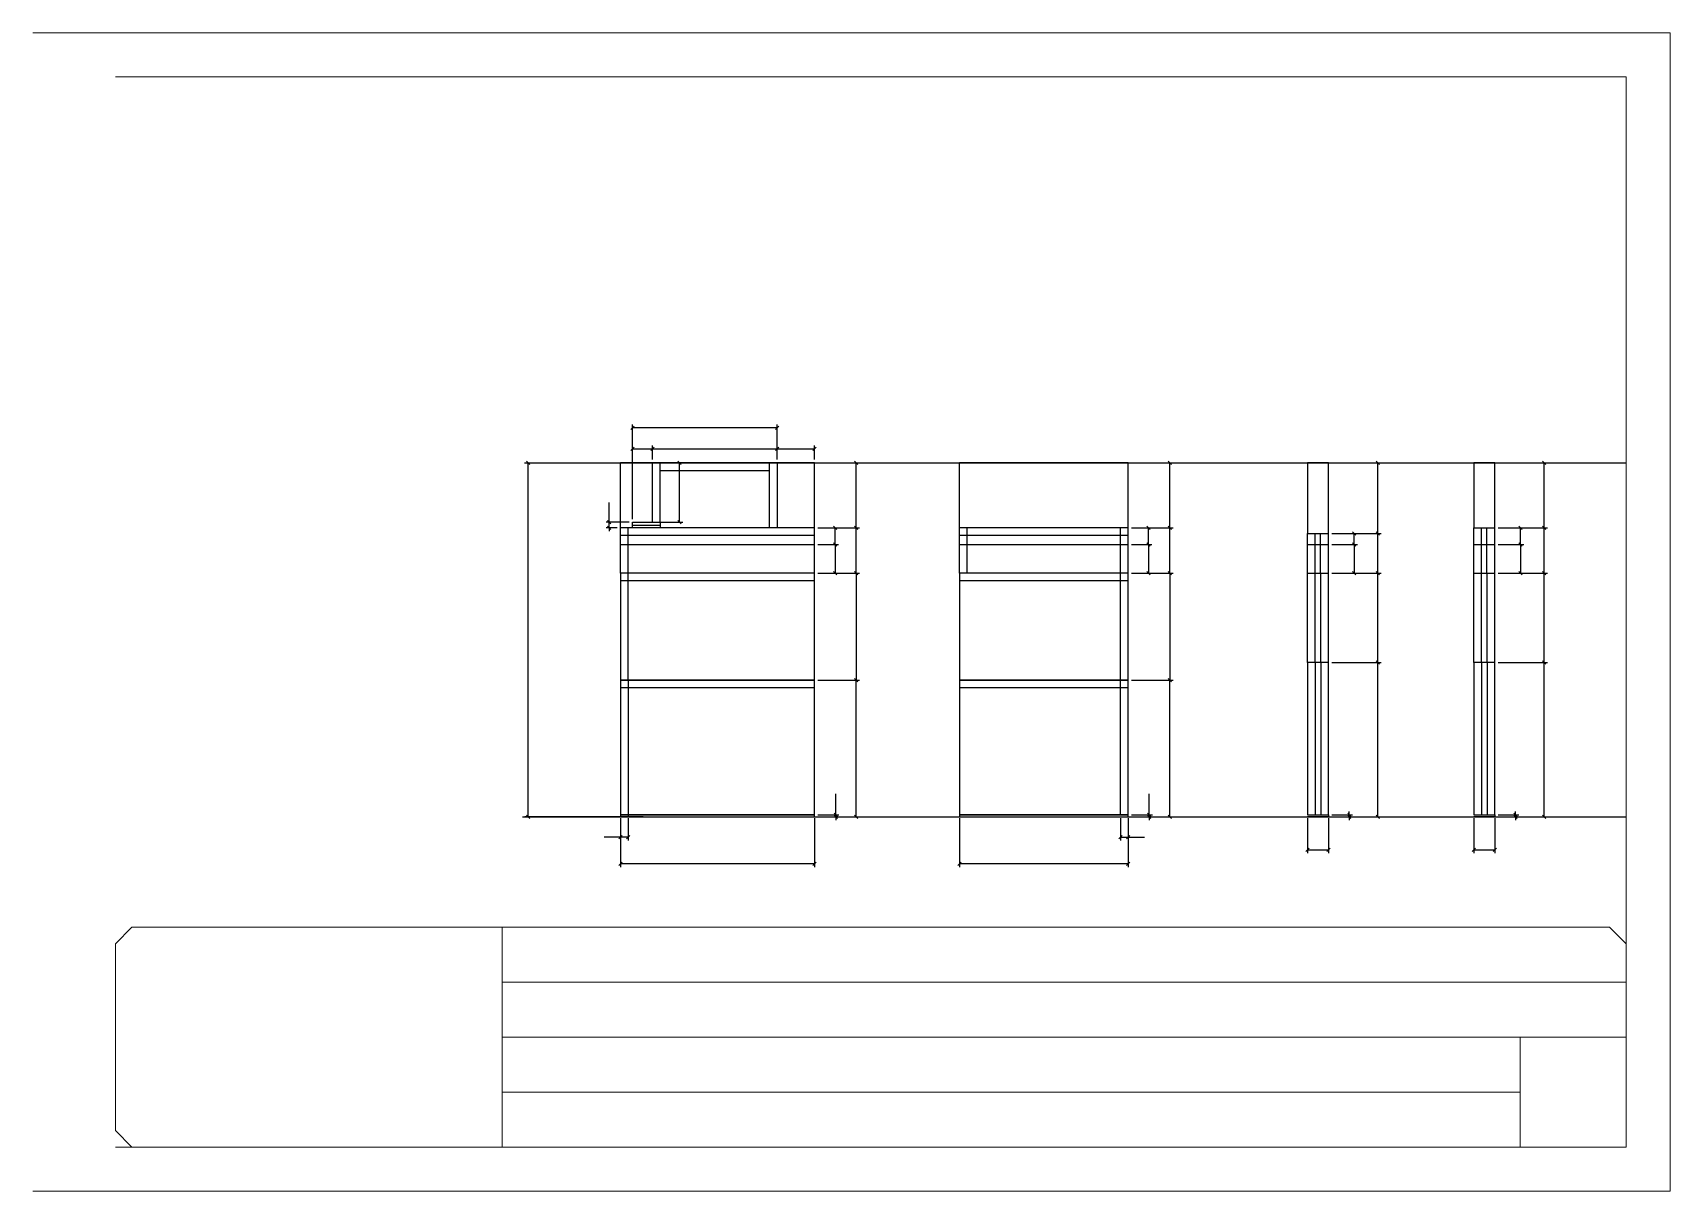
# Model space of a CAD drawing. Header units: metres. Extents: x 2743 to 9023, y 3809 to 6007.
# Drawn here: x 5913 to 7398, y 3809 to 4859 of the extents above; entities that cross this region are included whole.
import ezdxf

# ---------------------------------------------------------------- set-up
doc = ezdxf.new("R2010")
doc.units = ezdxf.units.M
for name, color, linetype in [('COTA', 7, 'Continuous'), ('NIVEL 2° PAV.', 7, 'Continuous'), ('Nível', 7, 'Continuous'), ('Painéis', 7, 'Continuous'), ('SARR_2.2x7', 7, 'Continuous'), ('SARR_EDITAR', 7, 'Continuous'), ('SARRAFO DE PRESSAO', 7, 'Continuous')]:
    doc.layers.add(name, color=color, linetype=linetype)

msp = doc.modelspace()

# ---------------------------------------------------------------- linework, layer by layer
at = {"layer": 'COTA', "color": 0, "lineweight": 25}
for p, q in [((6458.2, 4502), (6455.2, 4499)), ((6586.2, 4499), (6589.2, 4502)), ((6458.2, 4483), (6455.2, 4480)), ((6473.2, 4480), (6476.2, 4483)), ((6476.2, 4483), (6473.2, 4480)), ((6500.8, 4467.3), (6497.8, 4470.3)), ((6586.2, 4480), (6589.2, 4483)), ((6589.2, 4483), (6586.2, 4480)), ((6620.2, 4480), (6623.2, 4483)), ((6661, 4467.3), (6658, 4470.3)), ((6945.4, 4467.3), (6942.4, 4470.3)), ((7134, 4467.3), (7131, 4470.3)), ((7284.8, 4467.3), (7281.8, 4470.3)), ((6434.1, 4416.3), (6437.1, 4413.3)), ((6437.1, 4408.3), (6434.1, 4411.3)), ((6497.8, 4416.3), (6500.8, 4413.3)), ((6658, 4411.3), (6661, 4408.3)), ((6942.4, 4411.3), (6945.4, 4408.3)), ((7281.8, 4411.3), (7284.8, 4408.3)), ((7131, 4406.3), (7134, 4403.3)), ((6661, 4367.3), (6658, 4370.3)), ((6945.4, 4367.3), (6942.4, 4370.3)), ((7134, 4367.3), (7131, 4370.3)), ((7284.8, 4367.3), (7281.8, 4370.3)), ((7134, 4286.3), (7131, 4289.3)), ((7131, 4289.3), (7134, 4286.3)), ((7284.8, 4286.3), (7281.8, 4289.3)), ((7281.8, 4289.3), (7284.8, 4286.3)), ((6661, 4270.3), (6658, 4273.3)), ((6658, 4273.3), (6661, 4270.3)), ((6945.4, 4270.3), (6942.4, 4273.3)), ((6942.4, 4273.3), (6945.4, 4270.3)), ((6639.4, 4151.3), (6642.4, 4148.3)), ((6642.4, 4146.3), (6639.4, 4149.3)), ((6658, 4149.3), (6661, 4146.3)), ((6923.8, 4151.3), (6926.8, 4148.3)), ((6926.8, 4146.3), (6923.8, 4149.3)), ((6942.4, 4149.3), (6945.4, 4146.3)), ((7105.2, 4151.3), (7108.2, 4148.3)), ((7108.2, 4146.3), (7105.2, 4149.3)), ((7131, 4149.3), (7134, 4146.3)), ((7256, 4151.3), (7259, 4148.3)), ((7259, 4146.3), (7256, 4149.3)), ((7281.8, 4149.3), (7284.8, 4146.3)), ((6447.2, 4130.8), (6444.2, 4127.8)), ((6451.2, 4127.8), (6454.2, 4130.8)), ((6900.6, 4130.8), (6897.6, 4127.8)), ((6904.6, 4127.8), (6907.6, 4130.8)), ((7070.3, 4119.4), (7067.3, 4116.4)), ((7086.3, 4116.4), (7089.3, 4119.4)), ((7221.1, 4119.4), (7218.1, 4116.4)), ((7237.1, 4116.4), (7240.1, 4119.4)), ((6447.2, 4106.7), (6444.2, 4103.7)), ((6620.2, 4103.7), (6623.2, 4106.7)), ((6754.6, 4106.7), (6751.6, 4103.7)), ((6904.6, 4103.7), (6907.6, 4106.7))]:
    msp.add_line(p, q, dxfattribs=at)
at = {"layer": 'COTA', "color": 4, "lineweight": 25}
for p, q in [((6456.7, 4471.8), (6456.7, 4503.5)), ((6587.7, 4500.5), (6456.7, 4500.5)), ((6587.7, 4471.8), (6587.7, 4503.5)), ((6456.7, 4417.8), (6456.7, 4484.5)), ((6456.7, 4481.5), (6474.7, 4481.5)), ((6474.7, 4471.8), (6474.7, 4484.5)), ((6474.7, 4471.8), (6474.7, 4484.5)), ((6474.7, 4481.5), (6587.7, 4481.5)), ((6587.7, 4471.8), (6587.7, 4484.5)), ((6587.7, 4471.8), (6587.7, 4484.5)), ((6587.7, 4481.5), (6621.7, 4481.5)), ((6621.7, 4471.8), (6621.7, 4484.5)), ((6477.7, 4468.8), (6502.3, 4468.8)), ((6499.3, 4414.8), (6499.3, 4468.8)), ((6624.7, 4468.8), (6662.5, 4468.8)), ((6659.5, 4409.8), (6659.5, 4468.8)), ((6909.1, 4468.8), (6946.9, 4468.8)), ((6943.9, 4409.8), (6943.9, 4468.8)), ((7090.8, 4468.8), (7135.5, 4468.8)), ((7132.5, 4404.8), (7132.5, 4468.8)), ((7241.6, 4468.8), (7286.3, 4468.8)), ((7283.3, 4409.8), (7283.3, 4468.8)), ((6435.6, 4414.8), (6435.6, 4432.9)), ((6453.7, 4414.8), (6432.6, 4414.8)), ((6435.6, 4409.8), (6435.6, 4414.8)), ((6477.7, 4414.8), (6502.3, 4414.8)), ((6442.7, 4409.8), (6432.6, 4409.8)), ((6435.6, 4409.8), (6435.6, 4406.8)), ((6624.7, 4409.8), (6662.5, 4409.8)), ((6909.1, 4409.8), (6946.9, 4409.8)), ((7090.8, 4404.8), (7135.5, 4404.8)), ((7241.6, 4409.8), (7286.3, 4409.8)), ((6624.7, 4368.8), (6662.5, 4368.8)), ((6659.5, 4368.8), (6659.5, 4271.8)), ((6909.1, 4368.8), (6946.9, 4368.8)), ((6943.9, 4368.8), (6943.9, 4271.8)), ((7090.8, 4368.8), (7135.5, 4368.8)), ((7132.5, 4287.8), (7132.5, 4368.8)), ((7241.6, 4368.8), (7286.3, 4368.8)), ((7283.3, 4287.8), (7283.3, 4368.8)), ((7090.8, 4287.8), (7135.5, 4287.8)), ((7090.8, 4287.8), (7135.5, 4287.8)), ((7132.5, 4147.8), (7132.5, 4287.8)), ((7241.6, 4287.8), (7286.3, 4287.8)), ((7241.6, 4287.8), (7286.3, 4287.8)), ((7283.3, 4147.8), (7283.3, 4287.8)), ((6624.7, 4271.8), (6662.5, 4271.8)), ((6624.7, 4271.8), (6662.5, 4271.8)), ((6659.5, 4147.8), (6659.5, 4271.8)), ((6909.1, 4271.8), (6946.9, 4271.8)), ((6909.1, 4271.8), (6946.9, 4271.8)), ((6943.9, 4147.8), (6943.9, 4271.8)), ((6640.9, 4149.8), (6640.9, 4168.6)), ((6925.3, 4149.8), (6925.3, 4168.6)), ((6445.7, 4146.8), (6445.7, 4102.2)), ((6445.7, 4144.8), (6445.7, 4126.3)), ((6452.7, 4146.8), (6452.7, 4126.3)), ((6621.7, 4146.8), (6621.7, 4102.2)), ((6624.7, 4149.8), (6643.9, 4149.8)), ((6624.7, 4147.8), (6643.9, 4147.8)), ((6624.7, 4147.8), (6662.5, 4147.8)), ((6640.9, 4147.8), (6640.9, 4149.8)), ((6640.9, 4147.8), (6640.9, 4144.8)), ((6753.1, 4146.8), (6753.1, 4102.2)), ((6899.1, 4146.8), (6899.1, 4126.3)), ((6906.1, 4146.8), (6906.1, 4102.2)), ((6906.1, 4144.8), (6906.1, 4126.3)), ((6909.1, 4149.8), (6928.3, 4149.8)), ((6909.1, 4147.8), (6928.3, 4147.8)), ((6909.1, 4147.8), (6946.9, 4147.8)), ((6925.3, 4147.8), (6925.3, 4149.8)), ((6925.3, 4147.8), (6925.3, 4144.8)), ((7068.8, 4146.8), (7068.8, 4114.9)), ((7087.8, 4146.8), (7087.8, 4114.9)), ((7090.8, 4149.8), (7109.7, 4149.8)), ((7090.8, 4147.8), (7109.7, 4147.8)), ((7090.8, 4147.8), (7135.5, 4147.8)), ((7106.7, 4149.8), (7106.7, 4152.8)), ((7106.7, 4147.8), (7106.7, 4149.8)), ((7106.7, 4147.8), (7106.7, 4144.8)), ((7219.6, 4146.8), (7219.6, 4114.9)), ((7238.6, 4146.8), (7238.6, 4114.9)), ((7241.6, 4149.8), (7260.5, 4149.8)), ((7241.6, 4147.8), (7260.5, 4147.8)), ((7241.6, 4147.8), (7286.3, 4147.8)), ((7257.5, 4149.8), (7257.5, 4152.8)), ((7257.5, 4147.8), (7257.5, 4149.8)), ((7257.5, 4147.8), (7257.5, 4144.8)), ((6445.7, 4129.3), (6430.9, 4129.3)), ((6452.7, 4129.3), (6445.7, 4129.3)), ((6899.1, 4129.3), (6906.1, 4129.3)), ((6906.1, 4129.3), (6920.8, 4129.3)), ((7068.8, 4117.9), (7087.8, 4117.9)), ((7219.6, 4117.9), (7238.6, 4117.9)), ((6621.7, 4105.2), (6445.7, 4105.2)), ((6906.1, 4105.2), (6753.1, 4105.2))]:
    msp.add_line(p, q, dxfattribs=at)
at = {"layer": 'COTA', "color": 241, "lineweight": 25}
for p, q in [((6474.7, 4468.8), (6445.7, 4468.8)), ((6445.7, 4409.8), (6445.7, 4468.8)), ((6621.7, 4468.8), (6587.7, 4468.8)), ((6621.7, 4409.8), (6621.7, 4468.8)), ((6906.1, 4468.8), (6753.1, 4468.8)), ((6753.1, 4409.8), (6753.1, 4468.8)), ((6906.1, 4409.8), (6906.1, 4468.8))]:
    msp.add_line(p, q, dxfattribs=at)
for points in [[(7087.8, 4404.8), (7087.8, 4468.8), (7068.8, 4468.8), (7068.8, 4404.8)], [(7238.6, 4409.8), (7238.6, 4468.8), (7219.6, 4468.8), (7219.6, 4409.8)]]:
    msp.add_lwpolyline(points, dxfattribs=at)
at = {"layer": 'NIVEL 2° PAV.', "color": 0, "lineweight": 25}
for p, q in [((6363.4, 4467.3), (6360.4, 4470.3)), ((6360.4, 4149.3), (6363.4, 4146.3))]:
    msp.add_line(p, q, dxfattribs=at)
at = {"layer": 'NIVEL 2° PAV.', "color": 4, "lineweight": 25}
for p, q in [((6358.7, 4468.8), (6364.9, 4468.8)), ((6361.9, 4147.8), (6361.9, 4468.8)), ((6466.4, 4147.8), (6358.9, 4147.8))]:
    msp.add_line(p, q, dxfattribs=at)
at = {"layer": 'Nível', "color": 4, "lineweight": 25}
for p, q in [((6364.9, 4468.8), (7357.7, 4468.8)), ((6357, 4147.8), (7357.7, 4147.8))]:
    msp.add_line(p, q, dxfattribs=at)
at = {"layer": 'Painéis', "color": 200, "lineweight": 25}
for p, q in [((6474.7, 4414.8), (6474.7, 4468.8)), ((6587.7, 4468.8), (6474.7, 4468.8)), ((6587.7, 4468.8), (6587.7, 4409.8)), ((6456.7, 4414.8), (6474.7, 4414.8)), ((6456.7, 4409.8), (6456.7, 4414.8)), ((6621.7, 4409.8), (6445.7, 4409.8)), ((6445.7, 4368.8), (6445.7, 4409.8)), ((6621.7, 4368.8), (6621.7, 4409.8)), ((6906.1, 4409.8), (6753.1, 4409.8)), ((6753.1, 4368.8), (6753.1, 4409.8)), ((6906.1, 4368.8), (6906.1, 4409.8)), ((7068.8, 4404.8), (7087.8, 4404.8)), ((7068.8, 4368.8), (7068.8, 4404.8)), ((7087.8, 4368.8), (7087.8, 4404.8)), ((7219.6, 4409.8), (7238.6, 4409.8)), ((7219.6, 4368.8), (7219.6, 4409.8)), ((7238.6, 4368.8), (7238.6, 4409.8)), ((6445.7, 4394.8), (6621.7, 4394.8)), ((6753.1, 4394.8), (6906.1, 4394.8)), ((7068.8, 4394.8), (7087.8, 4394.8)), ((7219.6, 4394.8), (7238.6, 4394.8)), ((6445.7, 4368.8), (6445.7, 4271.8)), ((6621.7, 4368.8), (6445.7, 4368.8)), ((6621.7, 4271.8), (6621.7, 4368.8)), ((6753.1, 4368.8), (6753.1, 4271.8)), ((6906.1, 4368.8), (6753.1, 4368.8)), ((6906.1, 4271.8), (6906.1, 4368.8)), ((7068.8, 4287.8), (7068.8, 4368.8)), ((7068.8, 4368.8), (7087.8, 4368.8)), ((7087.8, 4287.8), (7087.8, 4368.8)), ((7219.6, 4287.8), (7219.6, 4368.8)), ((7219.6, 4368.8), (7238.6, 4368.8)), ((7238.6, 4287.8), (7238.6, 4368.8)), ((7068.8, 4287.8), (7068.8, 4149.8)), ((7087.8, 4287.8), (7068.8, 4287.8)), ((7087.8, 4149.8), (7087.8, 4287.8)), ((7219.6, 4287.8), (7219.6, 4149.8)), ((7238.6, 4287.8), (7219.6, 4287.8)), ((7238.6, 4149.8), (7238.6, 4287.8)), ((6445.7, 4271.8), (6445.7, 4147.8)), ((6445.7, 4271.8), (6621.7, 4271.8)), ((6621.7, 4271.8), (6445.7, 4271.8)), ((6621.7, 4147.8), (6621.7, 4271.8)), ((6753.1, 4271.8), (6753.1, 4147.8)), ((6753.1, 4271.8), (6906.1, 4271.8)), ((6906.1, 4271.8), (6753.1, 4271.8)), ((6906.1, 4147.8), (6906.1, 4271.8)), ((6445.7, 4149.8), (6621.7, 4149.8)), ((6753.1, 4149.8), (6906.1, 4149.8)), ((7068.8, 4149.8), (7087.8, 4149.8)), ((7219.6, 4149.8), (7238.6, 4149.8))]:
    msp.add_line(p, q, dxfattribs=at)
at = {"layer": 'Painéis', "color": 0, "lineweight": 25}
for p, q in [((6641.8, 4408.3), (6638.8, 4411.3)), ((6661, 4408.3), (6658, 4411.3)), ((6926.1, 4408.3), (6923.1, 4411.3)), ((6945.4, 4408.3), (6942.4, 4411.3)), ((7263.5, 4408.3), (7260.5, 4411.3)), ((7284.8, 4408.3), (7281.8, 4411.3)), ((6641.8, 4393.3), (6638.8, 4396.3)), ((6638.8, 4396.3), (6641.8, 4393.3)), ((6926.1, 4393.3), (6923.1, 4396.3)), ((6923.1, 4396.3), (6926.1, 4393.3)), ((7112.7, 4403.3), (7109.7, 4406.3)), ((7112.7, 4393.3), (7109.7, 4396.3)), ((7109.7, 4396.3), (7112.7, 4393.3)), ((7134, 4403.3), (7131, 4406.3)), ((7263.5, 4393.3), (7260.5, 4396.3)), ((7260.5, 4396.3), (7263.5, 4393.3)), ((6638.8, 4370.3), (6641.8, 4367.3)), ((6658, 4370.3), (6661, 4367.3)), ((6923.1, 4370.3), (6926.1, 4367.3)), ((6942.4, 4370.3), (6945.4, 4367.3)), ((7109.7, 4370.3), (7112.7, 4367.3)), ((7131, 4370.3), (7134, 4367.3)), ((7260.5, 4370.3), (7263.5, 4367.3)), ((7281.8, 4370.3), (7284.8, 4367.3))]:
    msp.add_line(p, q, dxfattribs=at)
at = {"layer": 'Painéis', "color": 4, "lineweight": 25}
for p, q in [((6624.7, 4409.8), (6662.5, 4409.8)), ((6624.7, 4409.8), (6643.3, 4409.8)), ((6640.3, 4394.8), (6640.3, 4409.8)), ((6659.5, 4368.8), (6659.5, 4409.8)), ((6909.1, 4409.8), (6946.9, 4409.8)), ((6909.1, 4409.8), (6927.6, 4409.8)), ((6924.6, 4394.8), (6924.6, 4409.8)), ((6943.9, 4368.8), (6943.9, 4409.8)), ((7090.8, 4404.8), (7135.5, 4404.8)), ((7090.8, 4404.8), (7114.2, 4404.8)), ((7111.2, 4394.8), (7111.2, 4404.8)), ((7132.5, 4368.8), (7132.5, 4404.8)), ((7241.6, 4409.8), (7286.3, 4409.8)), ((7241.6, 4409.8), (7265, 4409.8)), ((7262, 4394.8), (7262, 4409.8)), ((7283.3, 4368.8), (7283.3, 4409.8)), ((6624.7, 4394.8), (6643.3, 4394.8)), ((6624.7, 4394.8), (6643.3, 4394.8)), ((6640.3, 4394.8), (6640.3, 4368.8)), ((6909.1, 4394.8), (6927.6, 4394.8)), ((6909.1, 4394.8), (6927.6, 4394.8)), ((6924.6, 4394.8), (6924.6, 4368.8)), ((7090.8, 4394.8), (7114.2, 4394.8)), ((7090.8, 4394.8), (7114.2, 4394.8)), ((7111.2, 4394.8), (7111.2, 4368.8)), ((7241.6, 4394.8), (7265, 4394.8)), ((7241.6, 4394.8), (7265, 4394.8)), ((7262, 4394.8), (7262, 4368.8)), ((6624.7, 4368.8), (6662.5, 4368.8)), ((6624.7, 4368.8), (6643.3, 4368.8)), ((6909.1, 4368.8), (6946.9, 4368.8)), ((6909.1, 4368.8), (6927.6, 4368.8)), ((7090.8, 4368.8), (7135.5, 4368.8)), ((7090.8, 4368.8), (7114.2, 4368.8)), ((7241.6, 4368.8), (7286.3, 4368.8)), ((7241.6, 4368.8), (7265, 4368.8))]:
    msp.add_line(p, q, dxfattribs=at)
at = {"layer": 'Painéis', "color": 200, "lineweight": 25}
for points in [[(6621.7, 4149.8), (6445.7, 4149.8), (6445.7, 4147.8), (6621.7, 4147.8)], [(6906.1, 4149.8), (6753.1, 4149.8), (6753.1, 4147.8), (6906.1, 4147.8)], [(7068.8, 4149.8), (7087.8, 4149.8), (7087.8, 4147.8), (7068.8, 4147.8)], [(7219.6, 4149.8), (7238.6, 4149.8), (7238.6, 4147.8), (7219.6, 4147.8)]]:
    msp.add_lwpolyline(points, dxfattribs=at)
at = {"layer": 'SARR_2.2x7', "color": 40, "lineweight": 25}
for p, q in [((6481.7, 4414.8), (6481.7, 4468.8)), ((6481.7, 4461.8), (6580.7, 4461.8)), ((6580.7, 4468.8), (6580.7, 4409.8)), ((6474.7, 4414.8), (6481.7, 4414.8)), ((6621.7, 4402.8), (6445.7, 4402.8)), ((6452.7, 4368.8), (6452.7, 4409.8)), ((6906.1, 4402.8), (6753.1, 4402.8)), ((6760.1, 4368.8), (6760.1, 4409.8)), ((6899.1, 4368.8), (6899.1, 4409.8)), ((7075.8, 4368.8), (7075.8, 4404.8)), ((7080.7, 4368.8), (7080.7, 4404.8)), ((7226.6, 4368.8), (7226.6, 4409.8)), ((7231.5, 4368.8), (7231.5, 4409.8)), ((6452.7, 4271.8), (6452.7, 4368.8)), ((6899.1, 4271.8), (6899.1, 4368.8)), ((7075.8, 4287.8), (7075.8, 4368.8)), ((7080.8, 4287.8), (7080.8, 4368.8)), ((7226.6, 4287.8), (7226.6, 4368.8)), ((7231.6, 4287.8), (7231.6, 4368.8)), ((6621.7, 4361.8), (6445.7, 4361.8)), ((6906.1, 4361.8), (6753.1, 4361.8)), ((7075.8, 4287.8), (7075.8, 4149.8)), ((7080.8, 4287.8), (7080.8, 4149.8)), ((7226.6, 4287.8), (7226.6, 4149.8)), ((7231.6, 4287.8), (7231.6, 4149.8)), ((6621.7, 4264.8), (6445.7, 4264.8)), ((6452.7, 4271.8), (6452.7, 4147.8)), ((6906.1, 4264.8), (6753.1, 4264.8)), ((6899.1, 4149.8), (6899.1, 4271.8))]:
    msp.add_line(p, q, dxfattribs=at)
at = {"layer": 'SARR_EDITAR', "color": 141, "lineweight": 25}
for p, q in [((6456.7, 4412.3), (6481.7, 4412.3)), ((6481.7, 4414.8), (6481.7, 4409.8))]:
    msp.add_line(p, q, dxfattribs=at)
at = {"layer": 'SARRAFO DE PRESSAO', "color": 30, "lineweight": 9}
for p, q in [((6338.3, 3848.5), (6338.3, 4047.8)), ((6338.3, 3997.9), (7357.7, 3997.9)), ((6338.3, 3948.1), (7261.7, 3948.1)), ((7357.7, 3948.1), (7261.7, 3948.1)), ((7261.7, 3948.1), (7261.7, 3848.5)), ((6338.3, 3898.3), (7261.7, 3898.3))]:
    msp.add_line(p, q, dxfattribs=at)
at = {"layer": 'SARRAFO DE PRESSAO', "color": 251, "lineweight": 9}
msp.add_lwpolyline([(5912.7, 3808.5), (7397.7, 3808.5), (7397.7, 4858.5), (5912.7, 4858.5)], dxfattribs=at)
at = {"layer": 'SARRAFO DE PRESSAO', "color": 30, "lineweight": 9}
for points in [[(5987.7, 3848.5), (7357.7, 3848.5), (7357.7, 4818.5), (5987.7, 4818.5)], [(7357.7, 3848.5), (7357.7, 4032.8), (7342.7, 4047.8), (6002.7, 4047.8), (5987.7, 4032.8), (5987.7, 3863.5), (6002.7, 3848.5), (7357.7, 3848.5)]]:
    msp.add_lwpolyline(points, dxfattribs=at)

doc.saveas('drawing.dxf')
